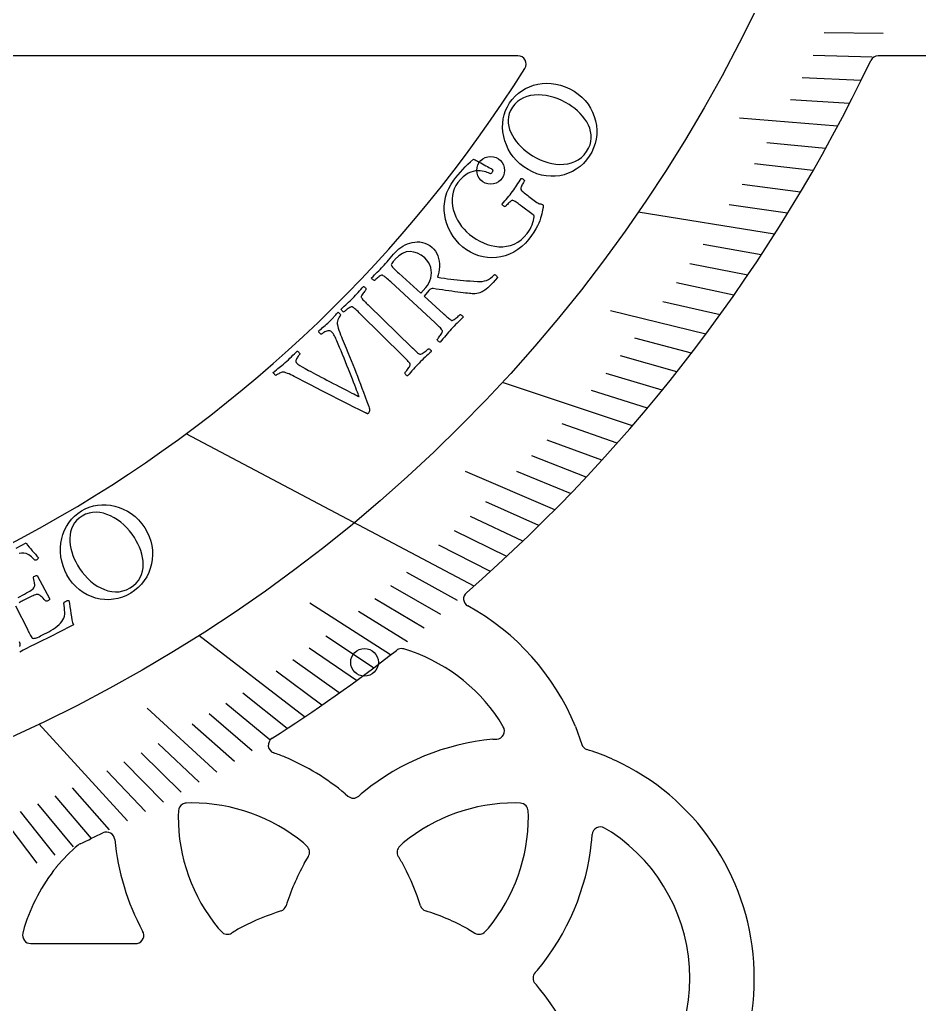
# Model space of a CAD drawing. Header units: millimetres. Extents: x -70 to 70, y -70 to 70.
# Drawn here: x 19.32 to 46.72, y -30.28 to -0.31 of the extents above; entities that cross this region are included whole.
import ezdxf

# ---------------------------------------------------------------- set-up
doc = ezdxf.new("R2010")
doc.units = ezdxf.units.MM
for name, color, linetype in [('CUT_INNER', 6, 'Continuous'), ('CUT_OUTER', 1, 'Continuous'), ('ENGRAVE', 7, 'Continuous'), ('ENGRAVE_FINE', 8, 'Continuous'), ('TEXT', 5, 'Continuous')]:
    doc.layers.add(name, color=color, linetype=linetype)

msp = doc.modelspace()

# ---------------------------------------------------------------- linework, layer by layer
at = {"layer": 'CUT_INNER'}
for points in [[(34.499, -1.404), (16.783, -1.404)], [(59.746, -1.404), (45.471, -1.404)], [(32.968, -18.155), (32.968, -18.155)], [(34.053, -21.831), (33.925, -21.617)], [(36.248, -21.824), (36.444, -22.373)], [(33.734, -22.215), (33.851, -22.209)], [(29.24, -23.874), (29.316, -23.943)], [(24.558, -24.151), (24.396, -24.159)], [(34.572, -24.159), (34.41, -24.151)], [(24.159, -24.396), (24.151, -24.558)], [(34.817, -24.558), (34.809, -24.396)], [(37.351, -25.043), (37.137, -24.915)], [(28.069, -25.465), (27.963, -25.369)], [(31.005, -25.369), (30.899, -25.465)], [(27.985, -25.998), (28.116, -25.779)], [(19.463, -27.948), (19.419, -28.12)], [(25.369, -27.963), (25.465, -28.069)], [(32.97, -27.985), (33.189, -28.116)], [(33.503, -28.069), (33.599, -27.963)], [(19.662, -28.431), (22.854, -28.431), (22.879, -28.43), (22.903, -28.426)], [(35.094, -29.24), (35.025, -29.316)]]:
    msp.add_lwpolyline(points, dxfattribs=at)
for centre, radius, start, end in [((34.499, -1.654), 0.25, 327.832, 90), ((45.471, -1.654), 0.25, 90, 154.5117), ((0.001, 20.059), 41.012, 272.3242, 327.8143), ((0.007, 20.054), 50.131, 311.051, 334.4759), ((33.093, -17.939), 0.25, 130.9426, 239.7746), ((29.485, -24.569), 7.299, 22.0936, 61.4975), ((30.952, -19.703), 0.25, 110.5078, 127.793), ((30.952, -19.705), 0.252, 74.2261, 110.4224), ((29.484, -24.57), 5.333, 33.6182, 73.2568), ((0.092, 19.93), 49.981, 302.5856, 307.9056), ((33.839, -21.959), 0.25, 272.8125, 30.9375), ((27.144, -22.394), 0.25, 122.5225, 250.3125), ((34.398, -29.484), 7.3, 95.2224, 128.9724), ((36.679, -22.289), 0.25, 199.6875, 250.3125), ((25.931, -26.192), 3.737, 66.6713, 72.4131), ((24.576, -29.475), 7.289, 50.21, 67.1099), ((34.456, -29.363), 7.166, 61.4198, 72.6335), ((34.398, -29.484), 7.3, 298.2861, 61.4739), ((29.484, -23.757), 0.25, 227.8125, 312.1875), ((31.086, -25.448), 2.079, 127.9564, 133.6011), ((24.408, -24.408), 0.25, 120.9375, 177.1875), ((24.408, -24.408), 0.25, 92.8125, 120.9375), ((24.57, -29.484), 5.333, 50.4932, 90.1318), ((34.398, -29.484), 5.333, 89.8682, 129.5068), ((34.56, -24.408), 0.25, 42.1875, 87.1875), ((34.56, -24.408), 0.25, 2.8125, 42.1875), ((29.484, -24.57), 5.333, 179.8682, 219.5068), ((29.484, -24.57), 5.333, 320.4932, 0.1318), ((37.009, -25.129), 0.25, 59.0625, 177.1875), ((3.521, 12.621), 41.909, 294.9009, 295.949), ((21.969, -25.289), 0.25, 5.625, 115.8398), ((34.531, -25.067), 2.229, 353.046, 358.7106), ((34.398, -29.484), 5.333, 303.6182, 56.3818), ((24.224, -29.172), 4.868, 129.8354, 141.0259), ((21.273, -25.619), 0.25, 115.1376, 132.1875), ((29.482, -24.571), 7.297, 185.4496, 208.4815), ((27.901, -25.651), 0.25, 329.0625, 47.8125), ((31.067, -25.651), 0.25, 132.1875, 210.9375), ((29.484, -24.57), 7.3, 320.2224, 353.9724), ((27.857, -27.724), 3.572, 27.262, 32.9998), ((34.277, -29.426), 7.166, 151.4198, 162.6335), ((24.57, -29.484), 5.333, 140.7568, 163.2568), ((24.726, -29.411), 7.127, 17.3421, 27.7915), ((29.411, -34.242), 7.127, 107.3421, 117.7915), ((27.203, -27.203), 0.25, 289.6875, 340.3125), ((31.765, -27.203), 0.25, 199.6875, 250.3125), ((29.542, -34.277), 7.166, 61.4198, 72.6335), ((19.662, -28.181), 0.25, 165.9375, 270), ((22.854, -28.181), 0.25, 281.4029, 31.3184), ((25.651, -27.901), 0.25, 222.1875, 300.9375), ((27.724, -31.111), 3.572, 117.262, 122.9998), ((33.317, -27.901), 0.25, 239.0625, 317.8125), ((35.211, -29.484), 0.25, 137.8125, 222.1875), ((33.52, -31.086), 2.079, 37.9564, 43.6011), ((29.484, -34.398), 7.3, 5.2224, 38.9724)]:
    msp.add_arc(centre, radius, start, end, dxfattribs=at)
at = {"layer": 'CUT_OUTER'}
msp.add_circle((0, 0), 70.2, dxfattribs=at)
at = {"layer": 'ENGRAVE'}
for points in [[(42.314, -6.838), (38.164, -6.167)], [(37.983, -12.67), (34.026, -11.35)], [(33.162, -17.547), (24.396, -12.909)], [(28.001, -21.533), (24.782, -19.058)], [(22.608, -24.693), (19.911, -21.747)]]:
    msp.add_lwpolyline(points, dxfattribs=at)
for centre, radius in [((0, 20.06), 46.307), ((33.668, -4.893), 0.421), ((29.826, -19.87), 0.421)]:
    msp.add_circle(centre, radius, dxfattribs=at)
at = {"layer": 'ENGRAVE_FINE'}
for points in [[(45.627, -0.73), (43.829, -0.701)], [(45.292, -1.45), (43.495, -1.392)], [(44.948, -2.159), (43.152, -2.073)], [(44.596, -2.858), (42.802, -2.743)], [(44.235, -3.547), (41.242, -3.307)], [(43.866, -4.225), (42.078, -4.053)], [(43.489, -4.894), (41.705, -4.693)], [(43.105, -5.552), (41.324, -5.323)], [(42.713, -6.2), (40.937, -5.942)], [(41.909, -7.466), (40.144, -7.151)], [(41.496, -8.084), (39.738, -7.741)], [(41.078, -8.691), (39.326, -8.321)], [(40.653, -9.289), (38.908, -8.891)], [(40.221, -9.877), (37.321, -9.165)], [(39.785, -10.455), (38.057, -10.001)], [(39.342, -11.024), (37.623, -10.542)], [(38.895, -11.582), (37.185, -11.073)], [(38.441, -12.131), (36.742, -11.595)], [(37.52, -13.2), (35.842, -12.61)], [(37.053, -13.72), (35.386, -13.103)], [(36.581, -14.231), (34.926, -13.587)], [(35.623, -15.224), (32.904, -14.062)], [(36.104, -14.732), (34.462, -14.062)], [(35.139, -15.707), (33.523, -14.985)], [(34.65, -16.18), (33.049, -15.433)], [(34.158, -16.645), (32.571, -15.872)], [(33.662, -17.101), (32.09, -16.302)], [(32.659, -17.985), (31.119, -17.137)], [(32.153, -18.413), (30.629, -17.541)], [(31.644, -18.833), (30.137, -17.937)], [(30.616, -19.647), (28.16, -18.071)], [(31.131, -19.244), (29.642, -18.324)], [(30.098, -20.041), (28.645, -19.074)], [(29.578, -20.427), (28.143, -19.436)], [(29.054, -20.804), (27.639, -19.79)], [(28.529, -21.172), (27.133, -20.137)], [(27.47, -21.885), (26.115, -20.805)], [(25.328, -23.212), (23.21, -21.271)], [(26.938, -22.229), (25.603, -21.128)], [(26.403, -22.565), (25.09, -21.443)], [(25.866, -22.893), (24.575, -21.75)], [(24.787, -23.524), (23.54, -22.341)], [(24.245, -23.828), (23.021, -22.625)], [(23.701, -24.124), (22.5, -22.902)], [(23.156, -24.413), (21.978, -23.171)], [(19.851, -25.983), (18.135, -23.736)], [(21.51, -25.232), (20.405, -23.936)], [(22.06, -24.966), (20.93, -23.688)], [(20.958, -25.489), (19.878, -24.176)], [(20.405, -25.74), (19.351, -24.409)]]:
    msp.add_lwpolyline(points, dxfattribs=at)
at = {"layer": 'TEXT'}
for points in [[(34.245, -2.84), (34.325, -2.732), (34.414, -2.634), (34.511, -2.546), (34.617, -2.468), (34.731, -2.401), (34.85, -2.346), (34.974, -2.302), (35.104, -2.271), (35.239, -2.251), (35.375, -2.243), (35.514, -2.249), (35.655, -2.267), (35.797, -2.299), (35.937, -2.346), (36.076, -2.408), (36.213, -2.486), (36.337, -2.571), (36.448, -2.665), (36.548, -2.768), (36.635, -2.881), (36.711, -3.001), (36.774, -3.125), (36.825, -3.255), (36.863, -3.389), (36.888, -3.526), (36.9, -3.664), (36.897, -3.802), (36.881, -3.941), (36.85, -4.078), (36.805, -4.211), (36.745, -4.339), (36.671, -4.463), (36.586, -4.577), (36.492, -4.681), (36.389, -4.774), (36.277, -4.856), (36.157, -4.926), (36.033, -4.982), (35.904, -5.025), (35.77, -5.055), (35.634, -5.071), (35.496, -5.073), (35.357, -5.061), (35.216, -5.035), (35.077, -4.995), (34.941, -4.94), (34.807, -4.87), (34.676, -4.784), (34.559, -4.692), (34.453, -4.591), (34.358, -4.482), (34.276, -4.365), (34.205, -4.243), (34.147, -4.118), (34.1, -3.989), (34.065, -3.857), (34.042, -3.724), (34.032, -3.591), (34.035, -3.459), (34.051, -3.327), (34.08, -3.198), (34.122, -3.074), (34.177, -2.955), (34.245, -2.84)], [(34.333, -2.97), (34.276, -3.067), (34.235, -3.164), (34.21, -3.262), (34.2, -3.36), (34.203, -3.458), (34.218, -3.555), (34.244, -3.65), (34.281, -3.744), (34.328, -3.836), (34.383, -3.925), (34.445, -4.011), (34.516, -4.095), (34.592, -4.175), (34.671, -4.25), (34.755, -4.319), (34.841, -4.384), (34.947, -4.453), (35.057, -4.514), (35.171, -4.569), (35.291, -4.616), (35.413, -4.655), (35.535, -4.683), (35.657, -4.702), (35.779, -4.711), (35.899, -4.708), (36.016, -4.693), (36.128, -4.666), (36.236, -4.627), (36.337, -4.573), (36.43, -4.505), (36.515, -4.421), (36.59, -4.322), (36.65, -4.219), (36.694, -4.116), (36.721, -4.013), (36.732, -3.911), (36.728, -3.809), (36.712, -3.709), (36.684, -3.61), (36.644, -3.514), (36.594, -3.42), (36.536, -3.33), (36.469, -3.244), (36.395, -3.162), (36.315, -3.085), (36.231, -3.013), (36.145, -2.947), (36.055, -2.886), (35.947, -2.822), (35.835, -2.765), (35.719, -2.716), (35.598, -2.674), (35.476, -2.641), (35.355, -2.617), (35.234, -2.602), (35.113, -2.597), (34.995, -2.602), (34.881, -2.618), (34.773, -2.645), (34.669, -2.684), (34.572, -2.734), (34.484, -2.799), (34.404, -2.878), (34.333, -2.97)], [(34.612, -5.984), (34.607, -5.98), (34.601, -5.976), (34.596, -5.972), (34.591, -5.968), (34.586, -5.964), (34.58, -5.96), (34.575, -5.956), (34.57, -5.952), (34.537, -5.928), (34.505, -5.904), (34.475, -5.883), (34.447, -5.862), (34.419, -5.844), (34.394, -5.829), (34.37, -5.816), (34.347, -5.807), (34.334, -5.804), (34.317, -5.808), (34.297, -5.818), (34.273, -5.836), (34.248, -5.857), (34.223, -5.879), (34.199, -5.903), (34.176, -5.927), (34.154, -5.95), (34.137, -5.97), (34.123, -5.986), (34.113, -5.998), (34.102, -5.997), (34.088, -5.992), (34.072, -5.984), (34.055, -5.973), (34.039, -5.96), (34.027, -5.948), (34.019, -5.936), (34.015, -5.923), (34.057, -5.873), (34.098, -5.824), (34.139, -5.776), (34.179, -5.729), (34.219, -5.683), (34.258, -5.635), (34.296, -5.587), (34.333, -5.539), (34.37, -5.488), (34.405, -5.439), (34.437, -5.39), (34.468, -5.342), (34.498, -5.294), (34.531, -5.244), (34.565, -5.192), (34.6, -5.138), (34.613, -5.139), (34.627, -5.143), (34.643, -5.151), (34.66, -5.162), (34.675, -5.176), (34.687, -5.189), (34.695, -5.2), (34.7, -5.211), (34.692, -5.224), (34.681, -5.242), (34.667, -5.263), (34.651, -5.29), (34.636, -5.318), (34.621, -5.346), (34.608, -5.374), (34.597, -5.402), (34.588, -5.427), (34.585, -5.449), (34.586, -5.466), (34.591, -5.479), (34.61, -5.503), (34.632, -5.527), (34.659, -5.551), (34.69, -5.577), (34.724, -5.603), (34.759, -5.63), (34.796, -5.658), (34.834, -5.686), (35.079, -5.867), (35.106, -5.886), (35.132, -5.899), (35.156, -5.908), (35.178, -5.912), (35.198, -5.915), (35.216, -5.92), (35.233, -5.927), (35.248, -5.936), (35.254, -5.942), (35.259, -5.949), (35.263, -5.957), (35.265, -5.965), (35.265, -5.978), (35.264, -5.996), (35.262, -6.019), (35.258, -6.049), (35.248, -6.103), (35.237, -6.16), (35.224, -6.221), (35.209, -6.284), (35.19, -6.352), (35.164, -6.425), (35.132, -6.503), (35.093, -6.585), (35.045, -6.674), (34.985, -6.771), (34.913, -6.875), (34.829, -6.987), (34.726, -7.108), (34.616, -7.214), (34.498, -7.306), (34.373, -7.383), (34.244, -7.447), (34.112, -7.495), (33.978, -7.53), (33.842, -7.55), (33.705, -7.556), (33.57, -7.549), (33.437, -7.528), (33.305, -7.494), (33.177, -7.446), (33.054, -7.386), (32.936, -7.313), (32.823, -7.228), (32.712, -7.127), (32.613, -7.018), (32.526, -6.903), (32.451, -6.781), (32.387, -6.654), (32.336, -6.523), (32.297, -6.39), (32.27, -6.253), (32.255, -6.115), (32.255, -5.978), (32.268, -5.841), (32.295, -5.705), (32.336, -5.571), (32.392, -5.441), (32.463, -5.316), (32.548, -5.194), (32.611, -5.114), (32.678, -5.033), (32.747, -4.952), (32.819, -4.87), (32.895, -4.788), (32.975, -4.708), (33.058, -4.63), (33.145, -4.553), (33.15, -4.556), (33.166, -4.564), (33.191, -4.577), (33.227, -4.595), (33.269, -4.617), (33.315, -4.642), (33.364, -4.668), (33.416, -4.696), (33.469, -4.725), (33.519, -4.752), (33.567, -4.777), (33.612, -4.802), (33.652, -4.823), (33.683, -4.84), (33.704, -4.852), (33.715, -4.859), (33.722, -4.865), (33.727, -4.873), (33.729, -4.885), (33.729, -4.901), (33.726, -4.918), (33.721, -4.934), (33.714, -4.949), (33.705, -4.963), (33.695, -4.974), (33.685, -4.984), (33.675, -4.991), (33.663, -4.997), (33.638, -4.985), (33.605, -4.971), (33.565, -4.956), (33.519, -4.939), (33.466, -4.924), (33.409, -4.913), (33.347, -4.907), (33.28, -4.904), (33.21, -4.909), (33.137, -4.924), (33.063, -4.949), (32.986, -4.983), (32.908, -5.029), (32.83, -5.092), (32.751, -5.17), (32.673, -5.264), (32.61, -5.356), (32.56, -5.452), (32.525, -5.552), (32.502, -5.657), (32.493, -5.764), (32.494, -5.871), (32.507, -5.98), (32.53, -6.089), (32.564, -6.197), (32.606, -6.303), (32.657, -6.405), (32.717, -6.504), (32.784, -6.599), (32.857, -6.687), (32.935, -6.768), (33.02, -6.843), (33.12, -6.918), (33.224, -6.987), (33.333, -7.048), (33.446, -7.102), (33.563, -7.147), (33.68, -7.181), (33.799, -7.204), (33.919, -7.217), (34.038, -7.217), (34.155, -7.204), (34.27, -7.177), (34.383, -7.137), (34.492, -7.081), (34.596, -7.009), (34.693, -6.92), (34.783, -6.815), (34.832, -6.748), (34.872, -6.68), (34.906, -6.613), (34.931, -6.546), (34.951, -6.481), (34.968, -6.42), (34.983, -6.361), (34.995, -6.305), (34.997, -6.295), (34.997, -6.285), (34.994, -6.277), (34.99, -6.271), (34.984, -6.265), (34.977, -6.26), (34.97, -6.253), (34.961, -6.247)], [(30.769, -7.38), (30.817, -7.33), (30.872, -7.283), (30.931, -7.239), (30.995, -7.198), (31.063, -7.162), (31.133, -7.131), (31.206, -7.106), (31.28, -7.086), (31.357, -7.074), (31.433, -7.069), (31.51, -7.073), (31.588, -7.085), (31.664, -7.107), (31.739, -7.14), (31.813, -7.183), (31.884, -7.238), (31.939, -7.292), (31.986, -7.353), (32.026, -7.422), (32.057, -7.497), (32.081, -7.578), (32.098, -7.66), (32.108, -7.743), (32.11, -7.829), (32.104, -7.913), (32.092, -7.993), (32.073, -8.069), (32.047, -8.141), (32.154, -8.16), (32.258, -8.178), (32.358, -8.193), (32.454, -8.206), (32.549, -8.218), (32.644, -8.229), (32.74, -8.238), (32.837, -8.246), (32.937, -8.254), (33.042, -8.261), (33.152, -8.269), (33.268, -8.276), (33.343, -8.277), (33.414, -8.272), (33.48, -8.26), (33.541, -8.241), (33.6, -8.214), (33.661, -8.176), (33.722, -8.127), (33.784, -8.068), (33.797, -8.069), (33.811, -8.075), (33.826, -8.086), (33.841, -8.103), (33.855, -8.12), (33.866, -8.134), (33.873, -8.144), (33.877, -8.15), (33.808, -8.231), (33.744, -8.303), (33.684, -8.366), (33.629, -8.421), (33.578, -8.468), (33.534, -8.506), (33.495, -8.537), (33.462, -8.559), (33.438, -8.572), (33.41, -8.586), (33.376, -8.601), (33.338, -8.619), (33.295, -8.635), (33.246, -8.645), (33.193, -8.65), (33.133, -8.65), (33.106, -8.648), (33.069, -8.644), (33.022, -8.64), (32.966, -8.634), (32.901, -8.627), (32.83, -8.619), (32.752, -8.61), (32.668, -8.599), (32.58, -8.587), (32.489, -8.575), (32.394, -8.562), (32.297, -8.549), (32.2, -8.535), (32.103, -8.521), (32.008, -8.506), (31.915, -8.49), (31.883, -8.491), (31.852, -8.501), (31.82, -8.522), (31.788, -8.553), (31.638, -8.718), (32.233, -9.258), (32.238, -9.263), (32.243, -9.267), (32.248, -9.272), (32.252, -9.276), (32.257, -9.281), (32.262, -9.285), (32.267, -9.29), (32.272, -9.294), (32.303, -9.322), (32.332, -9.348), (32.36, -9.372), (32.386, -9.395), (32.412, -9.415), (32.436, -9.433), (32.459, -9.448), (32.48, -9.459), (32.493, -9.46), (32.511, -9.457), (32.532, -9.447), (32.558, -9.433), (32.585, -9.414), (32.612, -9.394), (32.639, -9.373), (32.666, -9.349), (32.69, -9.326), (32.71, -9.307), (32.726, -9.292), (32.737, -9.28), (32.749, -9.283), (32.762, -9.288), (32.777, -9.297), (32.793, -9.309), (32.809, -9.323), (32.819, -9.337), (32.826, -9.35), (32.829, -9.363), (32.781, -9.409), (32.734, -9.455), (32.689, -9.5), (32.644, -9.544), (32.6, -9.588), (32.556, -9.634), (32.512, -9.68), (32.468, -9.728), (32.425, -9.775), (32.383, -9.822), (32.341, -9.871), (32.299, -9.921), (32.257, -9.971), (32.215, -10.022), (32.172, -10.073), (32.129, -10.125), (32.116, -10.124), (32.102, -10.118), (32.088, -10.108), (32.073, -10.094), (32.06, -10.079), (32.049, -10.065), (32.042, -10.052), (32.039, -10.041), (32.05, -10.028), (32.064, -10.012), (32.081, -9.99), (32.102, -9.964), (32.123, -9.935), (32.143, -9.906), (32.161, -9.877), (32.177, -9.847), (32.19, -9.82), (32.197, -9.798), (32.199, -9.781), (32.195, -9.769), (32.18, -9.744), (32.16, -9.718), (32.136, -9.69), (32.109, -9.662), (32.078, -9.632), (32.046, -9.601), (32.012, -9.569), (31.977, -9.537), (30.623, -8.289), (30.588, -8.257), (30.553, -8.226), (30.52, -8.195), (30.487, -8.166), (30.456, -8.14), (30.426, -8.118), (30.398, -8.1), (30.372, -8.086), (30.359, -8.082), (30.342, -8.084), (30.322, -8.092), (30.298, -8.107), (30.273, -8.125), (30.247, -8.145), (30.222, -8.165), (30.197, -8.186), (30.175, -8.206), (30.156, -8.223), (30.141, -8.237), (30.131, -8.248), (30.119, -8.245), (30.106, -8.238), (30.091, -8.229), (30.075, -8.216), (30.061, -8.202), (30.05, -8.188), (30.043, -8.175), (30.04, -8.163), (30.085, -8.119), (30.129, -8.075), (30.173, -8.033), (30.216, -7.99), (30.259, -7.949), (30.301, -7.906), (30.342, -7.863), (30.383, -7.82), (30.424, -7.774), (30.468, -7.726), (30.512, -7.676), (30.557, -7.623), (30.604, -7.567), (30.655, -7.508), (30.71, -7.446), (30.769, -7.38)], [(31.659, -7.559), (31.551, -7.478), (31.441, -7.418), (31.328, -7.38), (31.213, -7.365), (31.097, -7.376), (30.982, -7.421), (30.867, -7.499), (30.753, -7.61), (30.739, -7.626), (30.722, -7.646), (30.701, -7.67), (30.678, -7.699), (30.658, -7.727), (30.645, -7.752), (30.64, -7.773), (30.644, -7.79), (30.656, -7.811), (30.674, -7.836), (30.699, -7.864), (30.73, -7.895), (30.765, -7.927), (30.8, -7.96), (30.835, -7.993), (30.871, -8.025), (31.54, -8.629), (31.692, -8.461), (31.743, -8.397), (31.786, -8.327), (31.82, -8.253), (31.845, -8.174), (31.86, -8.092), (31.865, -8.011), (31.86, -7.929), (31.844, -7.847), (31.817, -7.768), (31.777, -7.694), (31.724, -7.624), (31.659, -7.559)], [(29.471, -8.783), (29.513, -8.739), (29.553, -8.695), (29.593, -8.652), (29.632, -8.608), (29.67, -8.563), (29.709, -8.518), (29.75, -8.472), (29.791, -8.426), (29.804, -8.428), (29.817, -8.434), (29.831, -8.444), (29.846, -8.458), (29.86, -8.473), (29.87, -8.487), (29.877, -8.5), (29.881, -8.511), (29.87, -8.522), (29.857, -8.538), (29.841, -8.558), (29.821, -8.583), (29.801, -8.609), (29.782, -8.636), (29.764, -8.662), (29.748, -8.688), (29.735, -8.712), (29.727, -8.733), (29.726, -8.75), (29.729, -8.764), (29.742, -8.785), (29.759, -8.806), (29.778, -8.83), (29.801, -8.854), (29.827, -8.88), (29.853, -8.907), (29.881, -8.935), (29.911, -8.964), (29.916, -8.968), (29.92, -8.973), (29.925, -8.977), (29.93, -8.982), (29.935, -8.987), (29.939, -8.991), (29.944, -8.996), (29.949, -9.001), (31.27, -10.283), (31.275, -10.287), (31.28, -10.292), (31.285, -10.297), (31.289, -10.301), (31.294, -10.306), (31.299, -10.311), (31.304, -10.315), (31.308, -10.32), (31.338, -10.348), (31.366, -10.375), (31.393, -10.4), (31.419, -10.424), (31.444, -10.446), (31.468, -10.464), (31.49, -10.479), (31.511, -10.491), (31.524, -10.493), (31.542, -10.49), (31.563, -10.481), (31.589, -10.467), (31.617, -10.45), (31.645, -10.431), (31.673, -10.41), (31.7, -10.387), (31.725, -10.366), (31.746, -10.347), (31.762, -10.332), (31.773, -10.321), (31.785, -10.324), (31.798, -10.33), (31.813, -10.339), (31.829, -10.352), (31.844, -10.366), (31.854, -10.38), (31.86, -10.393), (31.863, -10.406), (31.814, -10.451), (31.765, -10.496), (31.718, -10.539), (31.672, -10.582), (31.627, -10.625), (31.581, -10.668), (31.536, -10.713), (31.49, -10.759), (31.446, -10.805), (31.402, -10.851), (31.359, -10.899), (31.315, -10.947), (31.271, -10.996), (31.227, -11.045), (31.183, -11.095), (31.139, -11.146), (31.126, -11.144), (31.112, -11.138), (31.098, -11.128), (31.084, -11.113), (31.071, -11.098), (31.061, -11.083), (31.054, -11.07), (31.051, -11.058), (31.062, -11.047), (31.077, -11.03), (31.095, -11.009), (31.116, -10.984), (31.139, -10.956), (31.159, -10.928), (31.178, -10.899), (31.196, -10.87), (31.209, -10.843), (31.218, -10.821), (31.22, -10.804), (31.216, -10.792), (31.202, -10.767), (31.183, -10.74), (31.16, -10.711), (31.133, -10.682), (31.103, -10.651), (31.072, -10.619), (31.04, -10.587), (31.006, -10.553), (29.695, -9.259), (29.661, -9.226), (29.628, -9.193), (29.595, -9.162), (29.564, -9.132), (29.533, -9.105), (29.504, -9.082), (29.477, -9.063), (29.451, -9.048), (29.438, -9.043), (29.422, -9.045), (29.401, -9.053), (29.377, -9.066), (29.351, -9.084), (29.324, -9.103), (29.298, -9.123), (29.272, -9.144), (29.248, -9.164), (29.228, -9.181), (29.213, -9.194), (29.202, -9.205), (29.19, -9.201), (29.177, -9.195), (29.163, -9.185), (29.148, -9.171), (29.133, -9.157), (29.123, -9.143), (29.117, -9.13), (29.114, -9.117), (29.16, -9.075), (29.206, -9.032), (29.252, -8.99), (29.297, -8.949), (29.342, -8.908), (29.386, -8.867), (29.429, -8.825), (29.471, -8.783)], [(27.411, -10.747), (27.461, -10.702), (27.509, -10.657), (27.556, -10.612), (27.601, -10.568), (27.646, -10.523), (27.69, -10.479), (27.734, -10.435), (27.778, -10.393), (27.788, -10.398), (27.799, -10.408), (27.813, -10.421), (27.828, -10.439), (27.842, -10.457), (27.852, -10.471), (27.856, -10.482), (27.855, -10.49), (27.847, -10.498), (27.836, -10.51), (27.822, -10.528), (27.805, -10.55), (27.787, -10.575), (27.771, -10.602), (27.757, -10.629), (27.745, -10.658), (27.738, -10.686), (27.739, -10.713), (27.748, -10.738), (27.765, -10.762), (27.798, -10.792), (27.852, -10.829), (27.924, -10.874), (28.017, -10.927), (28.066, -10.953), (28.123, -10.984), (28.187, -11.018), (28.259, -11.056), (28.336, -11.098), (28.418, -11.141), (28.503, -11.186), (28.592, -11.234), (28.683, -11.282), (28.775, -11.33), (28.866, -11.377), (28.959, -11.425), (29.049, -11.471), (29.136, -11.515), (29.219, -11.558), (29.298, -11.598), (29.372, -11.636), (29.439, -11.671), (29.498, -11.701), (29.551, -11.728), (29.594, -11.75), (29.627, -11.767), (29.648, -11.777), (29.658, -11.782), (29.653, -11.766), (29.643, -11.738), (29.628, -11.697), (29.609, -11.644), (29.585, -11.581), (29.558, -11.509), (29.527, -11.43), (29.494, -11.344), (29.457, -11.25), (29.419, -11.152), (29.378, -11.05), (29.336, -10.943), (29.292, -10.833), (29.248, -10.723), (29.203, -10.612), (29.157, -10.5), (29.112, -10.39), (29.068, -10.283), (29.025, -10.18), (28.983, -10.08), (28.967, -10.043), (28.95, -10.005), (28.931, -9.968), (28.91, -9.93), (28.889, -9.895), (28.868, -9.863), (28.847, -9.836), (28.827, -9.814), (28.802, -9.792), (28.774, -9.779), (28.744, -9.774), (28.712, -9.777), (28.68, -9.785), (28.649, -9.796), (28.619, -9.81), (28.59, -9.827), (28.565, -9.843), (28.544, -9.858), (28.527, -9.87), (28.516, -9.88), (28.505, -9.88), (28.493, -9.875), (28.479, -9.864), (28.462, -9.848), (28.447, -9.831), (28.436, -9.815), (28.43, -9.8), (28.427, -9.787), (28.47, -9.75), (28.511, -9.714), (28.551, -9.68), (28.59, -9.647), (28.629, -9.613), (28.668, -9.578), (28.708, -9.541), (28.749, -9.502), (28.782, -9.47), (28.811, -9.441), (28.836, -9.415), (28.857, -9.393), (28.877, -9.373), (28.896, -9.352), (28.914, -9.331), (28.932, -9.31), (28.951, -9.288), (28.973, -9.264), (28.996, -9.238), (29.022, -9.209), (29.032, -9.215), (29.044, -9.224), (29.058, -9.238), (29.075, -9.257), (29.089, -9.275), (29.099, -9.288), (29.103, -9.298), (29.103, -9.303), (29.092, -9.316), (29.077, -9.336), (29.058, -9.364), (29.036, -9.4), (29.015, -9.441), (29.001, -9.481), (28.994, -9.523), (28.994, -9.566), (28.998, -9.6), (29.009, -9.644), (29.025, -9.698), (29.047, -9.763), (29.072, -9.832), (29.098, -9.898), (29.123, -9.962), (29.149, -10.024), (29.209, -10.168), (29.267, -10.305), (29.321, -10.437), (29.373, -10.563), (29.423, -10.685), (29.471, -10.805), (29.518, -10.924), (29.564, -11.04), (29.609, -11.157), (29.655, -11.276), (29.702, -11.398), (29.749, -11.522), (29.798, -11.65), (29.848, -11.786), (29.9, -11.929), (29.954, -12.08), (29.967, -12.12), (29.975, -12.157), (29.977, -12.189), (29.975, -12.217), (29.968, -12.242), (29.959, -12.264), (29.947, -12.283), (29.931, -12.3), (29.925, -12.303), (29.918, -12.303), (29.907, -12.3), (29.895, -12.294), (29.883, -12.287), (29.872, -12.282), (29.862, -12.278), (29.854, -12.275), (29.672, -12.185), (29.497, -12.098), (29.329, -12.014), (29.167, -11.932), (29.007, -11.85), (28.847, -11.768), (28.686, -11.685), (28.523, -11.6), (28.356, -11.513), (28.18, -11.422), (27.996, -11.326), (27.803, -11.225), (27.744, -11.194), (27.688, -11.165), (27.634, -11.139), (27.582, -11.114), (27.532, -11.092), (27.482, -11.073), (27.433, -11.056), (27.385, -11.041), (27.364, -11.037), (27.341, -11.037), (27.316, -11.041), (27.29, -11.048), (27.262, -11.059), (27.236, -11.07), (27.212, -11.083), (27.188, -11.096), (27.167, -11.109), (27.149, -11.121), (27.135, -11.132), (27.123, -11.141), (27.12, -11.139), (27.111, -11.132), (27.099, -11.118), (27.081, -11.098), (27.064, -11.078), (27.052, -11.063), (27.045, -11.053), (27.042, -11.047), (27.096, -11.004), (27.144, -10.965), (27.189, -10.93), (27.229, -10.899), (27.268, -10.868), (27.312, -10.832), (27.36, -10.792), (27.411, -10.747)], [(21.203, -15.261), (21.321, -15.197), (21.443, -15.146), (21.569, -15.109), (21.698, -15.084), (21.829, -15.071), (21.96, -15.072), (22.091, -15.086), (22.223, -15.113), (22.353, -15.152), (22.479, -15.204), (22.602, -15.268), (22.722, -15.344), (22.837, -15.434), (22.944, -15.536), (23.043, -15.651), (23.134, -15.78), (23.209, -15.91), (23.27, -16.043), (23.316, -16.178), (23.347, -16.318), (23.364, -16.458), (23.368, -16.598), (23.359, -16.737), (23.336, -16.875), (23.3, -17.009), (23.252, -17.139), (23.191, -17.263), (23.117, -17.381), (23.031, -17.492), (22.933, -17.593), (22.825, -17.683), (22.705, -17.764), (22.579, -17.831), (22.45, -17.885), (22.317, -17.925), (22.18, -17.951), (22.043, -17.963), (21.906, -17.961), (21.771, -17.945), (21.637, -17.915), (21.507, -17.871), (21.381, -17.814), (21.261, -17.744), (21.145, -17.661), (21.036, -17.565), (20.936, -17.457), (20.845, -17.336), (20.764, -17.204), (20.696, -17.07), (20.644, -16.933), (20.605, -16.794), (20.58, -16.654), (20.568, -16.513), (20.569, -16.375), (20.581, -16.238), (20.606, -16.104), (20.642, -15.974), (20.69, -15.85), (20.749, -15.731), (20.819, -15.619), (20.901, -15.514), (20.991, -15.42), (21.092, -15.336), (21.203, -15.261)], [(21.227, -15.417), (21.134, -15.48), (21.055, -15.55), (20.991, -15.627), (20.94, -15.712), (20.901, -15.802), (20.873, -15.896), (20.856, -15.993), (20.85, -16.094), (20.853, -16.197), (20.864, -16.301), (20.884, -16.406), (20.912, -16.511), (20.947, -16.616), (20.987, -16.718), (21.032, -16.816), (21.083, -16.912), (21.149, -17.019), (21.223, -17.122), (21.303, -17.22), (21.391, -17.313), (21.485, -17.4), (21.583, -17.478), (21.685, -17.547), (21.792, -17.607), (21.902, -17.656), (22.013, -17.693), (22.126, -17.716), (22.241, -17.726), (22.355, -17.721), (22.469, -17.699), (22.581, -17.659), (22.691, -17.602), (22.79, -17.535), (22.873, -17.46), (22.941, -17.379), (22.995, -17.29), (23.035, -17.197), (23.064, -17.099), (23.08, -16.998), (23.085, -16.894), (23.08, -16.788), (23.066, -16.682), (23.042, -16.576), (23.01, -16.47), (22.97, -16.365), (22.926, -16.265), (22.876, -16.168), (22.82, -16.075), (22.75, -15.971), (22.672, -15.872), (22.588, -15.778), (22.497, -15.688), (22.401, -15.606), (22.302, -15.532), (22.198, -15.468), (22.091, -15.411), (21.982, -15.366), (21.873, -15.332), (21.763, -15.31), (21.653, -15.3), (21.544, -15.305), (21.436, -15.326), (21.331, -15.363), (21.227, -15.417)]]:
    msp.add_lwpolyline(points, close=True, dxfattribs=at)
for points in [[(19.22, -16.397), (19.369, -16.315), (19.516, -16.235), (19.564, -16.301), (19.612, -16.362), (19.659, -16.42), (19.707, -16.474), (19.754, -16.527), (19.802, -16.581), (19.849, -16.636), (19.897, -16.692), (19.891, -16.706), (19.88, -16.72), (19.864, -16.733), (19.844, -16.746), (19.821, -16.756), (19.802, -16.759), (19.788, -16.756), (19.776, -16.747), (19.688, -16.66), (19.604, -16.598), (19.525, -16.559), (19.452, -16.545), (19.381, -16.548), (19.309, -16.561)], [(19.272, -17.892), (19.47, -17.791), (19.533, -17.758), (19.589, -17.727), (19.636, -17.7), (19.676, -17.675), (19.708, -17.651), (19.734, -17.628), (19.754, -17.605), (19.767, -17.582), (19.775, -17.558), (19.78, -17.532), (19.78, -17.503), (19.777, -17.472), (19.772, -17.437), (19.764, -17.397), (19.753, -17.352), (19.741, -17.301), (19.74, -17.287), (19.746, -17.273), (19.759, -17.259), (19.78, -17.246), (19.802, -17.236), (19.822, -17.23), (19.84, -17.228), (19.855, -17.231), (20.237, -17.948), (20.231, -17.96), (20.22, -17.972), (20.204, -17.984), (20.183, -17.997), (20.161, -18.006), (20.142, -18.01), (20.125, -18.008), (20.11, -18), (20.071, -17.956), (20.036, -17.919), (20.007, -17.889), (19.982, -17.866), (19.962, -17.848), (19.944, -17.833), (19.929, -17.822), (19.916, -17.815), (19.905, -17.811), (19.893, -17.807), (19.881, -17.805), (19.868, -17.803), (19.852, -17.803), (19.829, -17.807), (19.802, -17.815), (19.768, -17.828), (19.731, -17.844), (19.692, -17.861), (19.652, -17.88), (19.611, -17.9), (19.57, -17.92), (19.529, -17.94), (19.491, -17.96), (19.453, -17.979), (19.427, -17.992), (19.399, -18.007), (19.37, -18.022), (19.339, -18.039), (19.309, -18.056)], [(19.198, -18.152), (19.567, -18.886), (19.569, -18.891), (19.572, -18.896), (19.575, -18.902), (19.579, -18.91), (19.594, -18.939), (19.611, -18.973), (19.631, -19.01), (19.652, -19.051), (19.674, -19.089), (19.692, -19.116), (19.707, -19.134), (19.72, -19.14), (19.747, -19.142), (19.776, -19.14), (19.805, -19.134), (19.835, -19.125), (19.869, -19.11), (19.912, -19.091), (19.962, -19.067), (20.02, -19.038), (20.207, -18.941), (20.276, -18.904), (20.342, -18.863), (20.406, -18.818), (20.467, -18.771), (20.523, -18.722), (20.57, -18.674), (20.609, -18.626), (20.639, -18.579), (20.666, -18.526), (20.684, -18.469), (20.694, -18.409), (20.696, -18.346), (20.693, -18.28), (20.688, -18.212), (20.681, -18.142), (20.673, -18.07), (20.674, -18.056), (20.681, -18.043), (20.695, -18.03), (20.715, -18.017), (20.748, -18.001), (20.776, -17.991), (20.801, -17.987), (20.821, -17.989), (20.836, -18.083), (20.851, -18.18), (20.866, -18.28), (20.881, -18.384), (20.898, -18.484), (20.916, -18.575), (20.936, -18.656), (20.959, -18.729), (20.802, -18.812), (20.645, -18.894), (20.488, -18.974), (20.33, -19.052), (20.168, -19.131), (19.995, -19.217), (19.813, -19.307), (19.62, -19.403), (19.554, -19.436), (19.491, -19.469), (19.432, -19.5), (19.377, -19.53), (19.323, -19.56)], [(19.32, -19.383), (19.334, -19.365), (19.342, -19.35), (19.343, -19.338), (19.337, -19.309), (19.328, -19.277), (19.316, -19.243)]]:
    msp.add_lwpolyline(points, dxfattribs=at)

doc.saveas('drawing.dxf')
